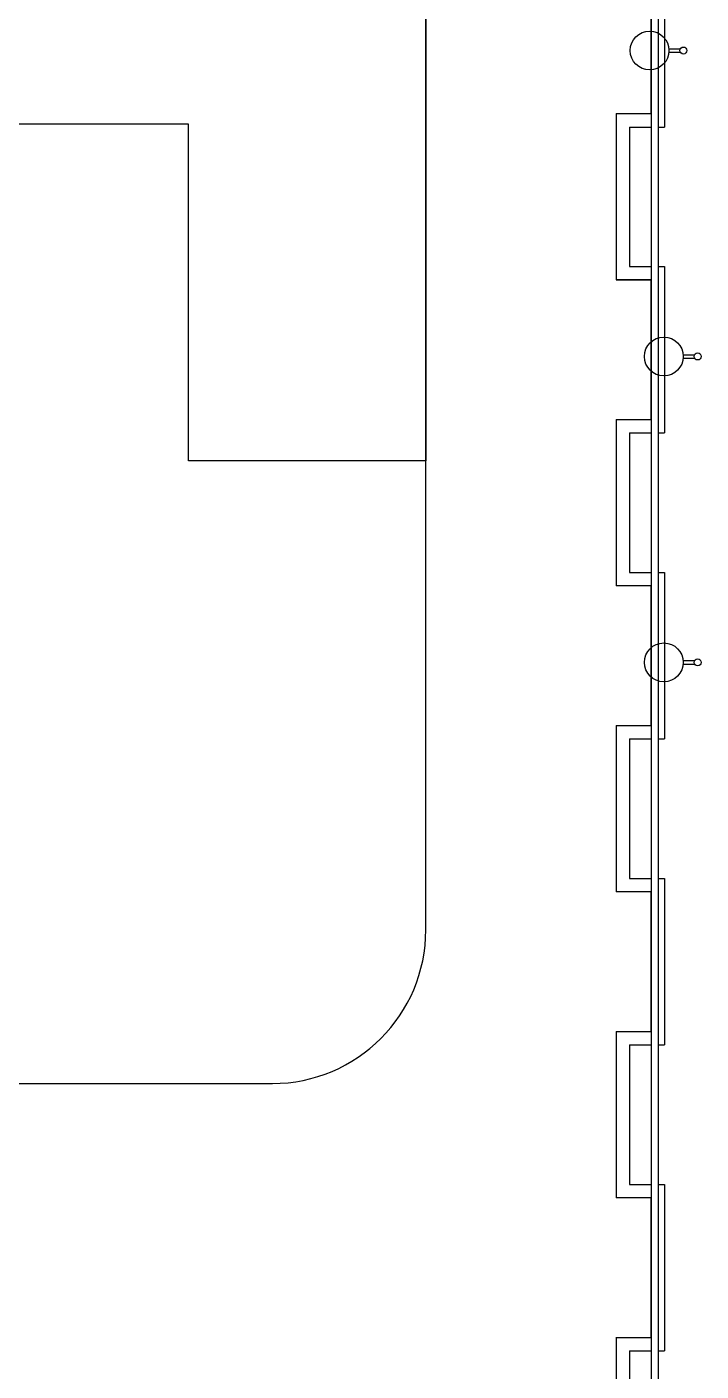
# Model space of a CAD drawing. Header units: millimetres. Extents: x 2686 to 2939, y 1294 to 1441.
# Drawn here: x 2870.95 to 2880.62, y 1324.44 to 1343.69 of the extents above; entities that cross this region are included whole.
import ezdxf

# ---------------------------------------------------------------- set-up
doc = ezdxf.new("R2010")
doc.units = ezdxf.units.MM
for name, color, linetype in [('ar-alambrado', 2, 'Continuous'), ('AR-CALÇADA', 1, 'Continuous'), ('AR-ILUMINAÇÃO-JARDIM', 1, 'Continuous'), ('ar-mureta', 2, 'Continuous'), ('ibio', 2, 'Continuous')]:
    doc.layers.add(name, color=color, linetype=linetype)

# ---------------------------------------------------------------- blocks, each defined once
blk = doc.blocks.new('Poste Jardim')
at = {"layer": 'AR-ILUMINAÇÃO-JARDIM'}
for p, q in [((-0.025, 0.109), (-0.025, 0.274)), ((0.025, 0.109), (0.025, 0.274))]:
    blk.add_line(p, q, dxfattribs=at)
for centre, radius in [((0, 0.318), 0.05), ((0, 0.318), 0.05), ((0, -0.167), 0.278)]:
    blk.add_circle(centre, radius, dxfattribs=at)

msp = doc.modelspace()

# ---------------------------------------------------------------- linework, layer by layer
at = {"layer": 'ar-alambrado'}
for p, q in [((2879.9, 1349.025), (2879.9, 1293.764)), ((2880, 1348.925), (2880, 1293.664))]:
    msp.add_line(p, q, dxfattribs=at)
at = {"layer": 'AR-CALÇADA'}
for p, q in [((2876.671, 1330.756), (2876.671, 1344.266)), ((2840.546, 1328.556), (2874.475, 1328.556))]:
    msp.add_line(p, q, dxfattribs=at)
msp.add_arc((2874.471, 1330.756), 2.2, 270, 0, dxfattribs=at)
at = {"layer": 'ar-mureta'}
for p, q in [((2880.091, 1344.651), (2880.091, 1342.259)), ((2879.9, 1342.451), (2879.9, 1344.451)), ((2879.4, 1342.451), (2879.4, 1340.068)), ((2879.4, 1342.451), (2879.9, 1342.451)), ((2879.591, 1342.259), (2879.591, 1340.259)), ((2879.591, 1342.259), (2879.9, 1342.259)), ((2880, 1342.259), (2880.091, 1342.259)), ((2879.591, 1340.259), (2879.9, 1340.259)), ((2880, 1340.259), (2880.091, 1340.259)), ((2880.091, 1340.259), (2880.091, 1337.876)), ((2879.9, 1340.068), (2879.4, 1340.068)), ((2879.4, 1340.068), (2879.9, 1340.068)), ((2879.4, 1340.068), (2879.9, 1340.068)), ((2879.4, 1340.068), (2879.9, 1340.068)), ((2879.9, 1338.068), (2879.9, 1340.068)), ((2879.4, 1338.068), (2879.9, 1338.068)), ((2879.4, 1338.068), (2879.9, 1338.068)), ((2879.4, 1338.068), (2879.9, 1338.068)), ((2879.4, 1338.068), (2879.4, 1335.685)), ((2879.591, 1337.876), (2879.9, 1337.876)), ((2879.591, 1337.876), (2879.591, 1335.876)), ((2880, 1337.876), (2880.091, 1337.876)), ((2879.591, 1335.876), (2879.9, 1335.876)), ((2880, 1335.876), (2880.091, 1335.876)), ((2880.091, 1335.876), (2880.091, 1333.493)), ((2879.9, 1335.685), (2879.4, 1335.685)), ((2879.9, 1333.685), (2879.9, 1335.685)), ((2879.4, 1333.685), (2879.9, 1333.685)), ((2879.4, 1333.685), (2879.9, 1333.685)), ((2879.4, 1333.685), (2879.9, 1333.685)), ((2879.4, 1333.685), (2879.4, 1331.302)), ((2879.591, 1333.493), (2879.9, 1333.493)), ((2879.591, 1333.493), (2879.591, 1331.493)), ((2880, 1333.493), (2880.091, 1333.493)), ((2879.591, 1331.493), (2879.9, 1331.493)), ((2880, 1331.493), (2880.091, 1331.493)), ((2880.091, 1331.493), (2880.091, 1329.111)), ((2879.9, 1331.302), (2879.4, 1331.302)), ((2879.9, 1329.302), (2879.9, 1331.302)), ((2879.4, 1329.302), (2879.9, 1329.302)), ((2879.4, 1329.302), (2879.9, 1329.302)), ((2879.4, 1329.302), (2879.9, 1329.302)), ((2879.4, 1329.302), (2879.4, 1326.919)), ((2879.591, 1329.111), (2879.9, 1329.111)), ((2879.591, 1329.111), (2879.591, 1327.111)), ((2880, 1329.111), (2880.091, 1329.111)), ((2879.591, 1327.111), (2879.9, 1327.111)), ((2880, 1327.111), (2880.091, 1327.111)), ((2880.091, 1327.111), (2880.091, 1324.728)), ((2879.9, 1326.919), (2879.4, 1326.919)), ((2879.9, 1324.919), (2879.9, 1326.919)), ((2879.4, 1324.92), (2879.4, 1322.537)), ((2879.4, 1324.919), (2879.9, 1324.919)), ((2879.4, 1324.919), (2879.9, 1324.919)), ((2879.4, 1324.919), (2879.9, 1324.919)), ((2879.591, 1324.728), (2879.9, 1324.728)), ((2879.591, 1324.728), (2879.591, 1322.728)), ((2880, 1324.728), (2880.091, 1324.728))]:
    msp.add_line(p, q, dxfattribs=at)
at = {"layer": 'ibio'}
msp.add_lwpolyline([(2870.321, 1348.575), (2870.321, 1343.85), (2876.671, 1343.85), (2876.671, 1337.475), (2873.271, 1337.475), (2873.271, 1342.3), (2870.321, 1342.3), (2870.321, 1331.925)], dxfattribs=at)

# ---------------------------------------------------------------- block references
at = {"layer": 'AR-ILUMINAÇÃO-JARDIM', "rotation": 270}
for p in [(2880.045, 1343.355), (2880.249, 1338.972), (2880.249, 1334.589)]:
    msp.add_blockref('Poste Jardim', p, dxfattribs=at)

doc.saveas('drawing.dxf')
